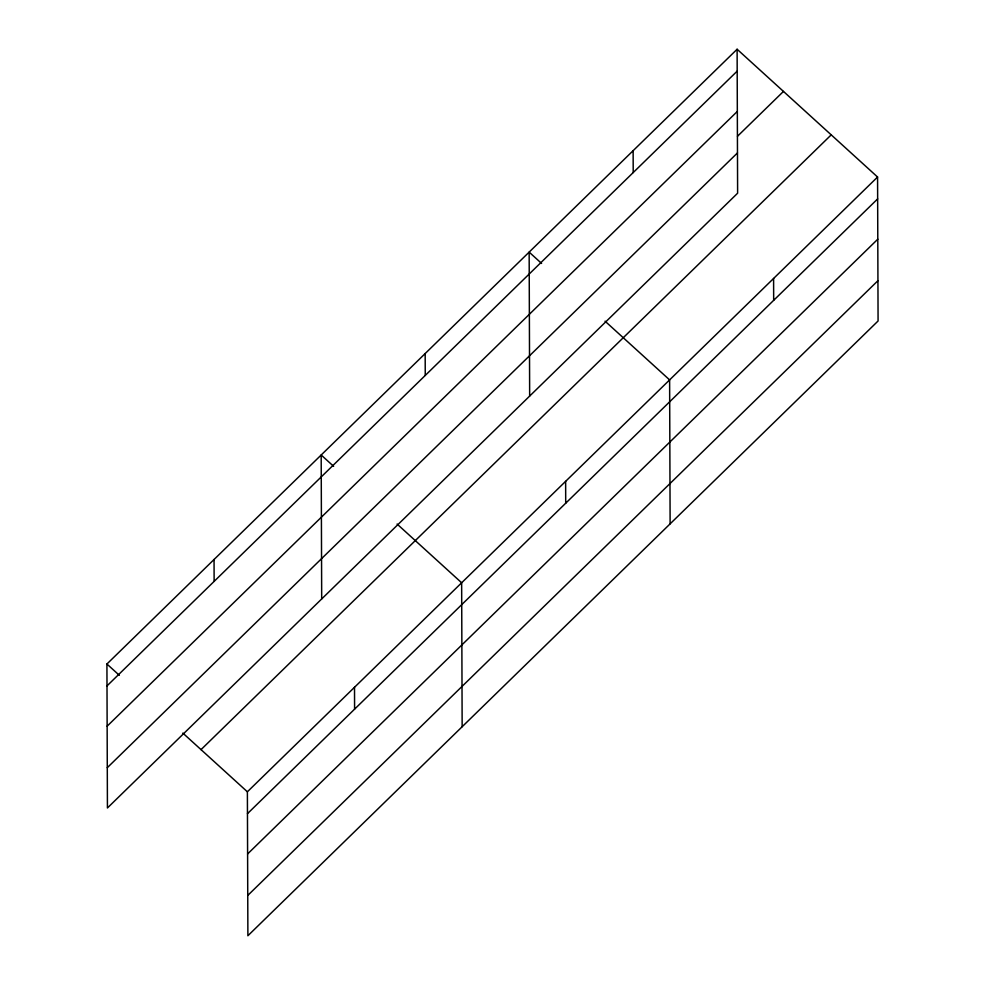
<?xml version="1.0" encoding="UTF-8"?>
<svg xmlns="http://www.w3.org/2000/svg" width="985" height="985" viewBox="0 0 985 985"><rect width="100%" height="100%" fill="white"/><g stroke="black" fill="none" stroke-linecap="round" stroke-linejoin="round"><path stroke-width="1.48" d="M737.112 49.25L737.617 193.208L107.427 807.971L106.922 664.013L737.112 49.25L877.573 177.029L878.078 320.987L247.888 935.75L247.383 791.792L877.573 177.029M106.996 685.905L737.186 71.129M107.143 726.179L737.334 111.416M737.494 136.262L783.469 91.42M107.279 767.684L737.47 152.921M201.026 749.634L831.217 134.859M247.457 813.672L877.647 198.908M247.604 853.958L877.795 239.195M247.74 895.463L877.93 280.7M541.59 263.438L529.154 252.123L529.659 396.081M605.061 321.184L669.615 379.902L670.12 523.86M333.619 466.311L321.184 454.996L321.689 598.954M397.103 524.057L461.645 582.775L462.15 726.733M106.922 664.013L119.357 675.328M182.841 733.086L247.383 791.792M773.594 278.472L773.668 300.351M633.133 150.693L633.207 172.572M565.636 481.345L565.71 503.224M425.175 353.566L425.249 375.445M354.514 687.284L354.588 709.163M214.053 559.505L214.127 581.384"/></g></svg>
